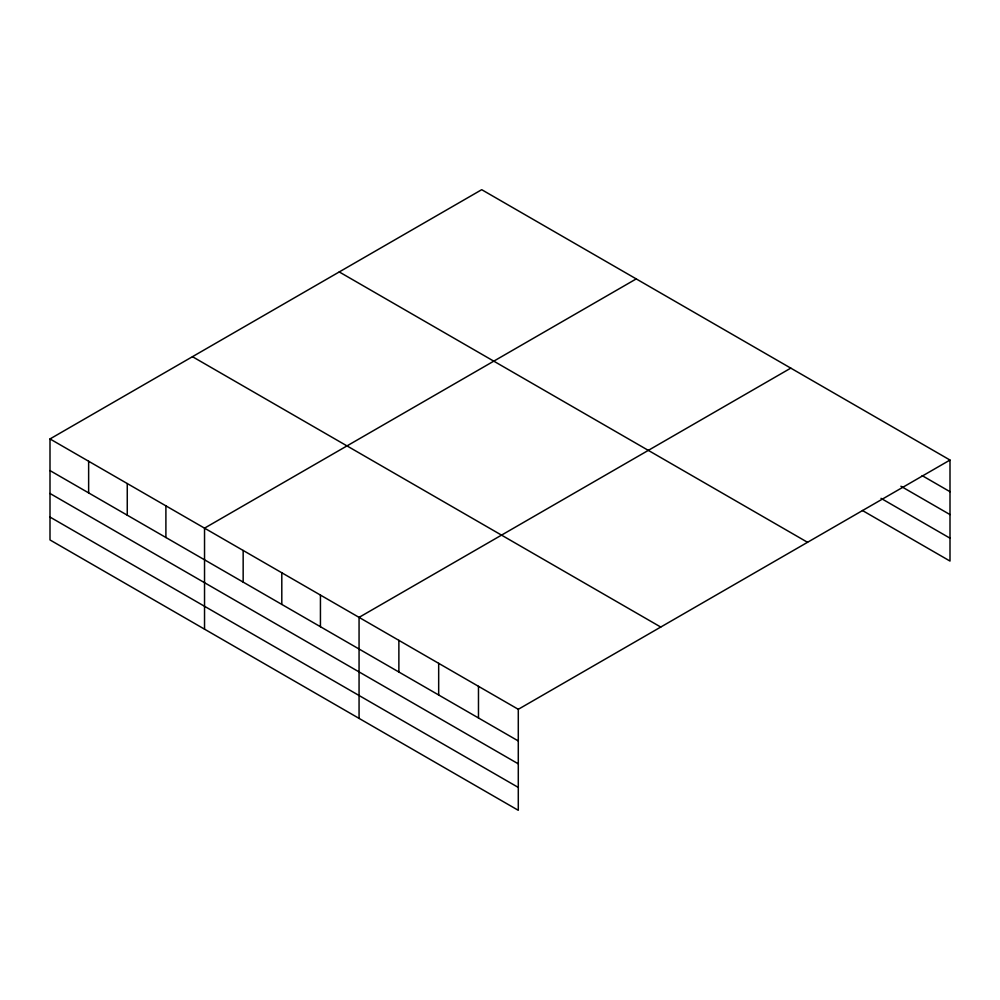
<?xml version="1.0" encoding="UTF-8"?>
<svg xmlns="http://www.w3.org/2000/svg" width="1000" height="1000" viewBox="0 0 1000 1000"><rect width="100%" height="100%" fill="white"/><g stroke="black" fill="none" stroke-linecap="round" stroke-linejoin="round"><path stroke-width="1.5" d="M50 438.938L518.288 709.3L518.288 810.312L50 539.95L50 438.938L481.712 189.688L950 460.05L950 561.062L862.425 510.5M636.25 278.9L204.537 528.15L204.537 629.175M790.788 368.125L359.062 617.375L359.062 718.388M518.288 709.3L950 460.05M922.138 475.613L950 491.7M900.913 486.25L950 514.587M881.012 498.338L950 538.175M339.25 271.938L807.537 542.3M192.463 356.688L660.75 627.05M50 470.588L518.288 740.95M50 493.475L518.288 763.838M50 517.062L518.288 787.425M478.475 686.312L478.475 717.975M438.675 663.337L438.675 694.987M398.875 640.35L398.875 672.013M320.438 595.075L320.438 626.725M281.8 572.762L281.8 604.412M243.162 550.462L243.162 582.112M165.9 505.85L165.9 537.5M127.263 483.55L127.263 515.2M88.637 461.238L88.637 492.9"/></g></svg>
